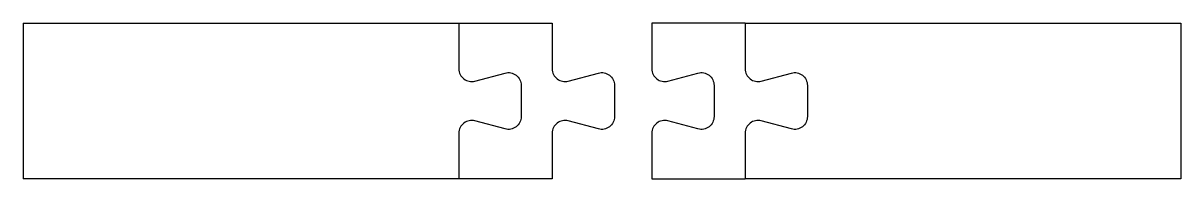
# Model space of a CAD drawing. Extents: x -130 to 242, y -100 to -50.
import ezdxf

# ---------------------------------------------------------------- set-up
doc = ezdxf.new("R2010")
doc.units = 0
doc.layers.add('1', color=7, linetype='CONTINUOUS')

msp = doc.modelspace()

# ---------------------------------------------------------------- linework, layer by layer
at = {"layer": '1', "color": 7, "linetype": 'CONTINUOUS'}
for p, q in [((-130.00842, -50.00703), (-130.00842, -100.00703)), ((-130.00842, -50.00703), (9.99158, -50.00703)), ((9.99158, -50.00703), (39.99158, -50.00703)), ((101.99158, -50.00703), (71.99158, -50.00703)), ((101.99158, -50.00703), (241.99158, -50.00703)), ((241.99158, -50.00703), (241.99158, -100.00703)), ((9.99158, -100.00703), (-130.00842, -100.00703)), ((39.99158, -100.00703), (9.99158, -100.00703)), ((71.99158, -100.00703), (101.99158, -100.00703)), ((241.99158, -100.00703), (101.99158, -100.00703))]:
    msp.add_line(p, q, dxfattribs=at)
for points in [[(9.99158, -50.00703), (9.99158, -64.66381), (9.99158, -64.663806, 0.493146), (15.15274, -68.624101), (15.15274, -68.6241), (24.83042, -66.03097), (24.830422, -66.030974, -0.493145), (29.99158, -69.99127), (29.99158, -69.99127), (29.99158, -80.02279), (29.99158, -80.02279, -0.493145), (24.830422, -83.983086), (24.83042, -83.98309), (15.15274, -81.38996), (15.15274, -81.389959, 0.493146), (9.99158, -85.350254), (9.99158, -85.35025), (9.99158, -100.00703)], [(39.99158, -50.00703), (39.99158, -64.66381), (39.99158, -64.663806, 0.493146), (45.15274, -68.624101), (45.15274, -68.6241), (54.83042, -66.03097), (54.830422, -66.030974, -0.493145), (59.99158, -69.99127), (59.99158, -69.99127), (59.99158, -80.02279), (59.99158, -80.02279, -0.493145), (54.830422, -83.983086), (54.83042, -83.98309), (45.15274, -81.38996), (45.15274, -81.389959, 0.493146), (39.99158, -85.350254), (39.99158, -85.35025), (39.99158, -100.00703)], [(71.99158, -50.00703), (71.99158, -64.66381), (71.99158, -64.663806, 0.493146), (77.15274, -68.624101), (77.15274, -68.6241), (86.83042, -66.03097), (86.830422, -66.030974, -0.493145), (91.99158, -69.99127), (91.99158, -69.99127), (91.99158, -80.02279), (91.99158, -80.02279, -0.493145), (86.830422, -83.983086), (86.83042, -83.98309), (77.15274, -81.38996), (77.15274, -81.389959, 0.493146), (71.99158, -85.350254), (71.99158, -85.35025), (71.99158, -100.00703)], [(101.99158, -50.00703), (101.99158, -64.66381), (101.99158, -64.663806, 0.493146), (107.15274, -68.624101), (107.15274, -68.6241), (116.83042, -66.03097), (116.830422, -66.030974, -0.493145), (121.99158, -69.99127), (121.99158, -69.99127), (121.99158, -80.02279), (121.99158, -80.02279, -0.493145), (116.830422, -83.983086), (116.83042, -83.98309), (107.15274, -81.38996), (107.15274, -81.389959, 0.493146), (101.99158, -85.350254), (101.99158, -85.35025), (101.99158, -100.00703)]]:
    msp.add_lwpolyline(points, format="xyb", dxfattribs=at)

doc.saveas('drawing.dxf')
